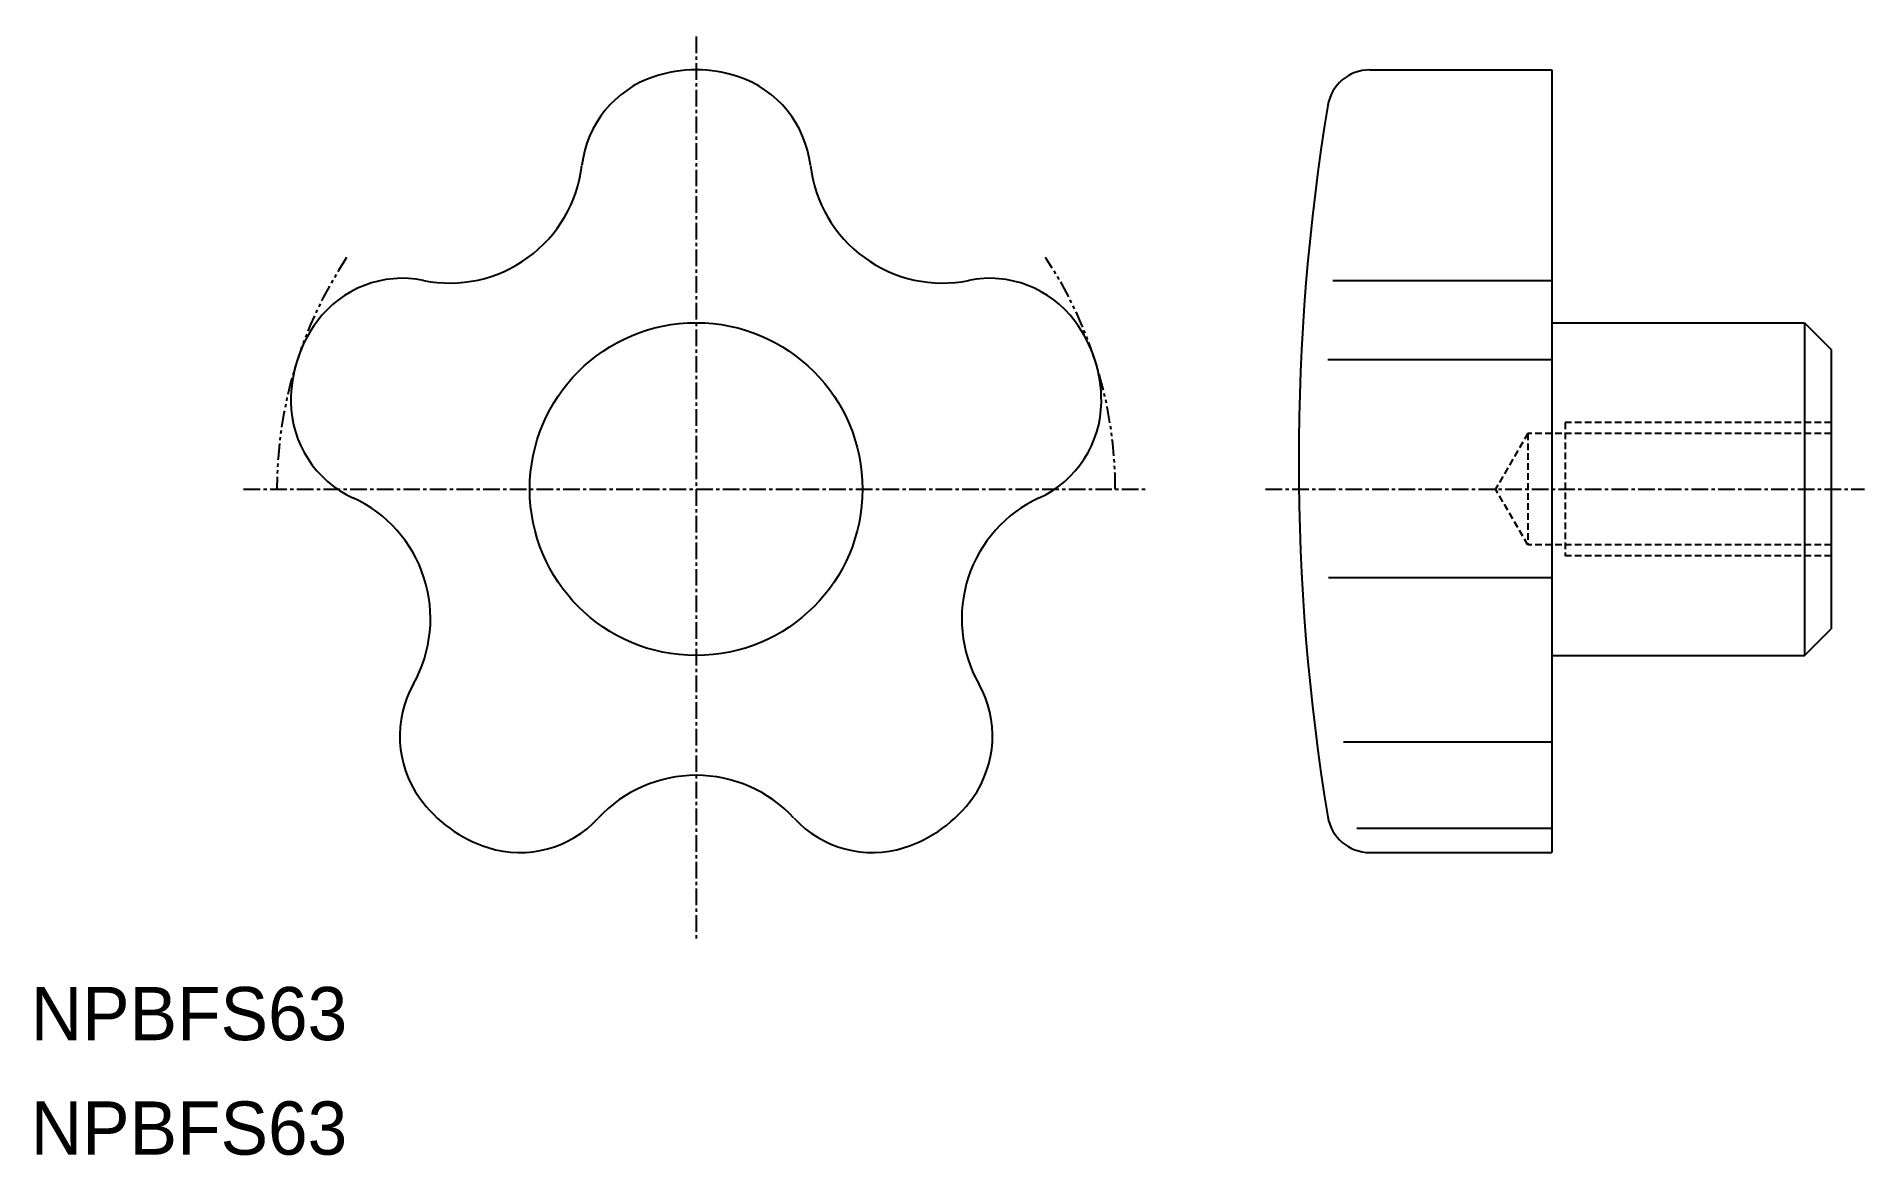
# Model space of a CAD drawing. Extents: x 0 to 138, y 0 to 84.
import ezdxf

# ---------------------------------------------------------------- set-up
doc = ezdxf.new("R2010")
doc.units = 0
for name, pattern in [('CENTER', [2, 1.25, -0.25, 0.25, -0.25]), ('DASHED', [0.75, 0.5, -0.25]), ('PHANTOM', [2.5, 1.25, -0.25, 0.25, -0.25, 0.25, -0.25])]:
    doc.linetypes.add(name, pattern=pattern)
doc.layers.get('0').update_dxf_attribs({"linetype": 'CONTINUOUS'})
doc.layers.add('CENTER', color=1, linetype='CENTER')

msp = doc.modelspace()

# ---------------------------------------------------------------- linework, layer by layer
at = {"color": 7, "linetype": 'CONTINUOUS'}
for p, q in [((100.62, 81.5), (114.29, 81.5)), ((114.29, 81.5), (114.29, 22.7)), ((97.85, 65.68), (114.29, 65.68)), ((114.29, 62.5), (133.29, 62.5)), ((133.29, 62.5), (133.29, 37.5)), ((133.29, 62.5), (135.29, 60.5)), ((135.29, 60.5), (135.29, 39.5)), ((97.46, 59.73), (114.29, 59.73)), ((97.51, 43.36), (114.29, 43.36)), ((133.29, 37.5), (135.29, 39.5)), ((114.29, 37.5), (133.29, 37.5)), ((98.65, 31.02), (114.29, 31.02)), ((99.64, 24.52), (114.29, 24.52)), ((100.62, 22.7), (114.29, 22.7))]:
    msp.add_line(p, q, dxfattribs=at)
at = {"color": 3, "linetype": 'DASHED'}
for p, q in [((135.29, 55), (115.29, 55)), ((115.29, 55), (115.29, 45)), ((112.49, 54.19), (110.07, 50)), ((112.49, 54.19), (112.49, 45.81)), ((135.29, 54.19), (112.49, 54.19)), ((112.49, 45.81), (110.07, 50)), ((135.29, 45.81), (112.49, 45.81)), ((135.29, 45), (115.29, 45))]:
    msp.add_line(p, q, dxfattribs=at)
at = {"color": 7, "linetype": 'CONTINUOUS'}
msp.add_circle((50, 50), 12.5, dxfattribs=at)
for centre, radius, start, end in [((50, 71.5), 10, 71.4349, 108.5651), ((100.62, 78.3), 3.2, 90, 170.6517), ((49.36, 73.4), 8, 108.5651, 173.3383), ((50.64, 73.4), 8, 6.6617, 71.4349), ((259.78, 52.1), 164.5, 170.6517, 189.3483), ((31.48, 75.48), 10, 258.6617, 353.3383), ((68.52, 75.48), 10, 186.6617, 281.3383), ((27.95, 57.84), 8, 78.6617, 143.4349), ((72.05, 57.84), 8, 36.5651, 101.3383), ((29.55, 56.64), 10, 143.4349, 180.5651), ((70.45, 56.64), 10, 359.4349, 36.5651), ((27.55, 56.62), 8, 180.5651, 245.3383), ((72.45, 56.62), 8, 294.6617, 359.4349), ((20.04, 40.27), 10, 330.6617, 65.3383), ((79.96, 40.27), 10, 114.6617, 209.3383), ((35.73, 31.45), 8, 150.6617, 215.4349), ((64.27, 31.45), 8, 324.5651, 29.3383), ((50, 18.5), 10, 42.6617, 137.3383), ((37.36, 32.61), 10, 215.4349, 252.5651), ((62.64, 32.61), 10, 287.4349, 324.5651), ((36.76, 30.7), 8, 252.5651, 317.3383), ((63.24, 30.7), 8, 222.6617, 287.4349), ((100.62, 25.9), 3.2, 189.3483, 270)]:
    msp.add_arc(centre, radius, start, end, dxfattribs=at)
at = {"color": 3, "linetype": 'PHANTOM'}
for start, end in [(146.4829, 180), (0, 33.5171)]:
    msp.add_arc((50, 50), 31.5, start, end, dxfattribs=at)
at = {"layer": 'CENTER', "color": 1, "linetype": 'CENTER'}
for p, q in [((50, 84), (50, 16)), ((16, 50), (84, 50)), ((92.79, 50), (137.79, 50))]:
    msp.add_line(p, q, dxfattribs=at)

# ---------------------------------------------------------------- texts
at = {"color": 7, "linetype": 'CONTINUOUS'}
for p in [(0, 8.6), (0, 0)]:
    msp.add_text('NPBFS63', height=4, dxfattribs=at).set_placement(p)

doc.saveas('drawing.dxf')
